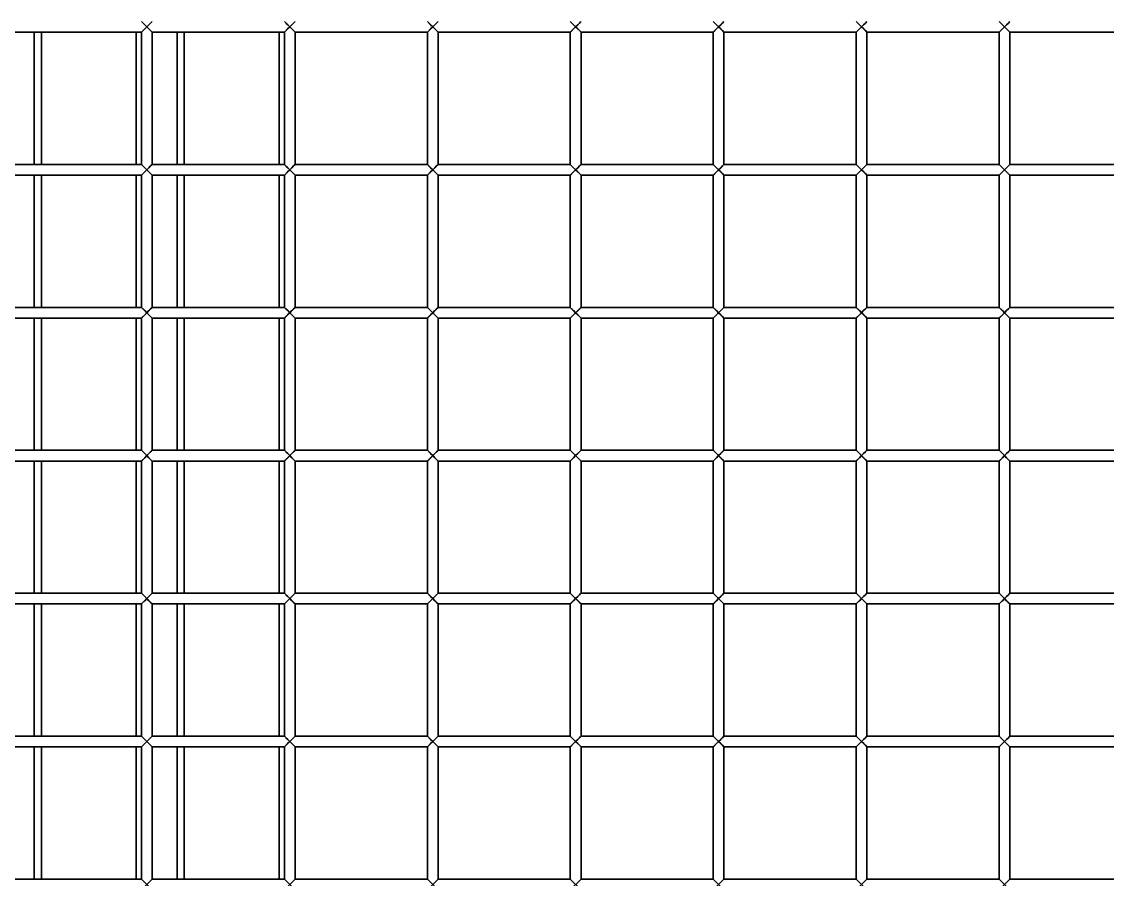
# Model space of a CAD drawing. Header units: millimetres. Extents: x 32496 to 166256, y 3504 to 23939.
# Drawn here: x 95554.3 to 95858, y 21721.4 to 21961.4 of the extents above; entities that cross this region are included whole.
import ezdxf

# ---------------------------------------------------------------- set-up
doc = ezdxf.new("R2010")
doc.units = ezdxf.units.MM
doc.layers.get('0').update_dxf_attribs({"lineweight": 35})

# ---------------------------------------------------------------- blocks, each defined once
blk = doc.blocks.new('8-1250')
at = {"linetype": 'Continuous'}
for p, q in [((-4375.13, -32801.79), (-4372.13, -32798.79)), ((-4372.13, -32801.79), (-4375.13, -32798.79)), ((-4335.13, -32801.79), (-4332.13, -32798.79)), ((-4332.13, -32801.79), (-4335.13, -32798.79)), ((-4295.13, -32801.79), (-4292.13, -32798.79)), ((-4292.13, -32801.79), (-4295.13, -32798.79)), ((-4255.13, -32801.79), (-4252.13, -32798.79)), ((-4252.13, -32801.79), (-4255.13, -32798.79)), ((-4215.13, -32801.79), (-4212.13, -32798.79)), ((-4212.13, -32801.79), (-4215.13, -32798.79)), ((-4175.13, -32801.79), (-4172.13, -32798.79)), ((-4172.13, -32801.79), (-4175.13, -32798.79)), ((-4135.13, -32801.79), (-4132.13, -32798.79)), ((-4132.13, -32801.79), (-4135.13, -32798.79)), ((-4412.13, -32801.79), (-4375.13, -32801.79)), ((-4405.13, -32838.79), (-4405.13, -32801.79)), ((-4403.13, -32838.79), (-4403.13, -32801.79)), ((-4376.63, -32801.79), (-4376.63, -32838.79)), ((-4375.13, -32801.79), (-4375.13, -32838.79)), ((-4375.01, -32801.67), (-4374.22, -32800.88)), ((-4374.22, -32800.88), (-4373.63, -32800.29)), ((-4372.13, -32801.79), (-4372.13, -32838.79)), ((-4372.13, -32801.79), (-4335.13, -32801.79)), ((-4365.13, -32838.79), (-4365.13, -32801.79)), ((-4363.13, -32838.79), (-4363.13, -32801.79)), ((-4336.63, -32801.79), (-4336.63, -32838.79)), ((-4335.13, -32801.79), (-4335.13, -32838.79)), ((-4335.01, -32801.67), (-4334.22, -32800.88)), ((-4334.22, -32800.88), (-4333.63, -32800.29)), ((-4332.13, -32801.79), (-4332.13, -32838.79)), ((-4332.13, -32801.79), (-4295.13, -32801.79)), ((-4295.13, -32801.79), (-4295.13, -32838.79)), ((-4295.01, -32801.67), (-4294.22, -32800.88)), ((-4294.22, -32800.88), (-4293.63, -32800.29)), ((-4292.13, -32801.79), (-4292.13, -32838.79)), ((-4292.13, -32801.79), (-4255.13, -32801.79)), ((-4255.13, -32801.79), (-4255.13, -32838.79)), ((-4255.01, -32801.67), (-4254.22, -32800.88)), ((-4254.22, -32800.88), (-4253.63, -32800.29)), ((-4252.13, -32801.79), (-4252.13, -32838.79)), ((-4252.13, -32801.79), (-4215.13, -32801.79)), ((-4215.13, -32801.79), (-4215.13, -32838.79)), ((-4215.01, -32801.67), (-4214.22, -32800.88)), ((-4214.22, -32800.88), (-4213.63, -32800.29)), ((-4212.13, -32801.79), (-4212.13, -32838.79)), ((-4212.13, -32801.79), (-4175.13, -32801.79)), ((-4175.13, -32801.79), (-4175.13, -32838.79)), ((-4175.01, -32801.67), (-4174.22, -32800.88)), ((-4174.22, -32800.88), (-4173.63, -32800.29)), ((-4172.13, -32801.79), (-4172.13, -32838.79)), ((-4172.13, -32801.79), (-4135.13, -32801.79)), ((-4135.13, -32801.79), (-4135.13, -32838.79)), ((-4135.01, -32801.67), (-4134.22, -32800.88)), ((-4134.22, -32800.88), (-4133.63, -32800.29)), ((-4132.13, -32801.79), (-4132.13, -32838.79)), ((-4132.13, -32801.79), (-4095.13, -32801.79)), ((-4412.13, -32838.79), (-4375.13, -32838.79)), ((-4375.13, -32841.79), (-4372.13, -32838.79)), ((-4372.13, -32841.79), (-4375.13, -32838.79)), ((-4375.01, -32841.67), (-4374.22, -32840.88)), ((-4374.22, -32840.88), (-4373.63, -32840.29)), ((-4372.13, -32838.79), (-4335.13, -32838.79)), ((-4335.13, -32841.79), (-4332.13, -32838.79)), ((-4332.13, -32841.79), (-4335.13, -32838.79)), ((-4335.01, -32841.67), (-4334.22, -32840.88)), ((-4334.22, -32840.88), (-4333.63, -32840.29)), ((-4332.13, -32838.79), (-4295.13, -32838.79)), ((-4295.13, -32841.79), (-4292.13, -32838.79)), ((-4292.13, -32841.79), (-4295.13, -32838.79)), ((-4295.01, -32841.67), (-4294.22, -32840.88)), ((-4294.22, -32840.88), (-4293.63, -32840.29)), ((-4292.13, -32838.79), (-4255.13, -32838.79)), ((-4255.13, -32841.79), (-4252.13, -32838.79)), ((-4252.13, -32841.79), (-4255.13, -32838.79)), ((-4255.01, -32841.67), (-4254.22, -32840.88)), ((-4254.22, -32840.88), (-4253.63, -32840.29)), ((-4252.13, -32838.79), (-4215.13, -32838.79)), ((-4215.13, -32841.79), (-4212.13, -32838.79)), ((-4212.13, -32841.79), (-4215.13, -32838.79)), ((-4215.01, -32841.67), (-4214.22, -32840.88)), ((-4214.22, -32840.88), (-4213.63, -32840.29)), ((-4212.13, -32838.79), (-4175.13, -32838.79)), ((-4175.13, -32841.79), (-4172.13, -32838.79)), ((-4172.13, -32841.79), (-4175.13, -32838.79)), ((-4175.01, -32841.67), (-4174.22, -32840.88)), ((-4174.22, -32840.88), (-4173.63, -32840.29)), ((-4172.13, -32838.79), (-4135.13, -32838.79)), ((-4135.13, -32841.79), (-4132.13, -32838.79)), ((-4132.13, -32841.79), (-4135.13, -32838.79)), ((-4135.01, -32841.67), (-4134.22, -32840.88)), ((-4134.22, -32840.88), (-4133.63, -32840.29)), ((-4132.13, -32838.79), (-4095.13, -32838.79)), ((-4412.13, -32841.79), (-4375.13, -32841.79)), ((-4405.13, -32878.79), (-4405.13, -32841.79)), ((-4403.13, -32878.79), (-4403.13, -32841.79)), ((-4376.63, -32841.79), (-4376.63, -32878.79)), ((-4375.13, -32841.79), (-4375.13, -32878.79)), ((-4372.13, -32841.79), (-4372.13, -32878.79)), ((-4372.13, -32841.79), (-4335.13, -32841.79)), ((-4365.13, -32878.79), (-4365.13, -32841.79)), ((-4363.13, -32878.79), (-4363.13, -32841.79)), ((-4336.63, -32841.79), (-4336.63, -32878.79)), ((-4335.13, -32841.79), (-4335.13, -32878.79)), ((-4332.13, -32841.79), (-4332.13, -32878.79)), ((-4332.13, -32841.79), (-4295.13, -32841.79)), ((-4295.13, -32841.79), (-4295.13, -32878.79)), ((-4292.13, -32841.79), (-4292.13, -32878.79)), ((-4292.13, -32841.79), (-4255.13, -32841.79)), ((-4255.13, -32841.79), (-4255.13, -32878.79)), ((-4252.13, -32841.79), (-4252.13, -32878.79)), ((-4252.13, -32841.79), (-4215.13, -32841.79)), ((-4215.13, -32841.79), (-4215.13, -32878.79)), ((-4212.13, -32841.79), (-4212.13, -32878.79)), ((-4212.13, -32841.79), (-4175.13, -32841.79)), ((-4175.13, -32841.79), (-4175.13, -32878.79)), ((-4172.13, -32841.79), (-4172.13, -32878.79)), ((-4172.13, -32841.79), (-4135.13, -32841.79)), ((-4135.13, -32841.79), (-4135.13, -32878.79)), ((-4132.13, -32841.79), (-4132.13, -32878.79)), ((-4132.13, -32841.79), (-4095.13, -32841.79)), ((-4412.13, -32878.79), (-4375.13, -32878.79)), ((-4375.13, -32881.79), (-4372.13, -32878.79)), ((-4372.13, -32881.79), (-4375.13, -32878.79)), ((-4375.01, -32881.67), (-4374.22, -32880.88)), ((-4374.22, -32880.88), (-4373.63, -32880.29)), ((-4372.13, -32878.79), (-4335.13, -32878.79)), ((-4335.13, -32881.79), (-4332.13, -32878.79)), ((-4332.13, -32881.79), (-4335.13, -32878.79)), ((-4335.01, -32881.67), (-4334.22, -32880.88)), ((-4334.22, -32880.88), (-4333.63, -32880.29)), ((-4332.13, -32878.79), (-4295.13, -32878.79)), ((-4295.13, -32881.79), (-4292.13, -32878.79)), ((-4292.13, -32881.79), (-4295.13, -32878.79)), ((-4295.01, -32881.67), (-4294.22, -32880.88)), ((-4294.22, -32880.88), (-4293.63, -32880.29)), ((-4292.13, -32878.79), (-4255.13, -32878.79)), ((-4255.13, -32881.79), (-4252.13, -32878.79)), ((-4252.13, -32881.79), (-4255.13, -32878.79)), ((-4255.01, -32881.67), (-4254.22, -32880.88)), ((-4254.22, -32880.88), (-4253.63, -32880.29)), ((-4252.13, -32878.79), (-4215.13, -32878.79)), ((-4215.13, -32881.79), (-4212.13, -32878.79)), ((-4212.13, -32881.79), (-4215.13, -32878.79)), ((-4215.01, -32881.67), (-4214.22, -32880.88)), ((-4214.22, -32880.88), (-4213.63, -32880.29)), ((-4212.13, -32878.79), (-4175.13, -32878.79)), ((-4175.13, -32881.79), (-4172.13, -32878.79)), ((-4172.13, -32881.79), (-4175.13, -32878.79)), ((-4175.01, -32881.67), (-4174.22, -32880.88)), ((-4174.22, -32880.88), (-4173.63, -32880.29)), ((-4172.13, -32878.79), (-4135.13, -32878.79)), ((-4135.13, -32881.79), (-4132.13, -32878.79)), ((-4132.13, -32881.79), (-4135.13, -32878.79)), ((-4135.01, -32881.67), (-4134.22, -32880.88)), ((-4134.22, -32880.88), (-4133.63, -32880.29)), ((-4132.13, -32878.79), (-4095.13, -32878.79)), ((-4412.13, -32881.79), (-4375.13, -32881.79)), ((-4405.13, -32918.79), (-4405.13, -32881.79)), ((-4403.13, -32918.79), (-4403.13, -32881.79)), ((-4376.63, -32881.79), (-4376.63, -32918.79)), ((-4375.13, -32881.79), (-4375.13, -32918.79)), ((-4372.13, -32881.79), (-4372.13, -32918.79)), ((-4372.13, -32881.79), (-4335.13, -32881.79)), ((-4365.13, -32918.79), (-4365.13, -32881.79)), ((-4363.13, -32918.79), (-4363.13, -32881.79)), ((-4336.63, -32881.79), (-4336.63, -32918.79)), ((-4335.13, -32881.79), (-4335.13, -32918.79)), ((-4332.13, -32881.79), (-4332.13, -32918.79)), ((-4332.13, -32881.79), (-4295.13, -32881.79)), ((-4295.13, -32881.79), (-4295.13, -32918.79)), ((-4292.13, -32881.79), (-4292.13, -32918.79)), ((-4292.13, -32881.79), (-4255.13, -32881.79)), ((-4255.13, -32881.79), (-4255.13, -32918.79)), ((-4252.13, -32881.79), (-4252.13, -32918.79)), ((-4252.13, -32881.79), (-4215.13, -32881.79)), ((-4215.13, -32881.79), (-4215.13, -32918.79)), ((-4212.13, -32881.79), (-4212.13, -32918.79)), ((-4212.13, -32881.79), (-4175.13, -32881.79)), ((-4175.13, -32881.79), (-4175.13, -32918.79)), ((-4172.13, -32881.79), (-4172.13, -32918.79)), ((-4172.13, -32881.79), (-4135.13, -32881.79)), ((-4135.13, -32881.79), (-4135.13, -32918.79)), ((-4132.13, -32881.79), (-4132.13, -32918.79)), ((-4132.13, -32881.79), (-4095.13, -32881.79)), ((-4412.13, -32918.79), (-4375.13, -32918.79)), ((-4375.13, -32921.79), (-4372.13, -32918.79)), ((-4372.13, -32921.79), (-4375.13, -32918.79)), ((-4374.22, -32920.88), (-4373.63, -32920.29)), ((-4372.13, -32918.79), (-4335.13, -32918.79)), ((-4335.13, -32921.79), (-4332.13, -32918.79)), ((-4332.13, -32921.79), (-4335.13, -32918.79)), ((-4334.22, -32920.88), (-4333.63, -32920.29)), ((-4332.13, -32918.79), (-4295.13, -32918.79)), ((-4295.13, -32921.79), (-4292.13, -32918.79)), ((-4292.13, -32921.79), (-4295.13, -32918.79)), ((-4294.22, -32920.88), (-4293.63, -32920.29)), ((-4292.13, -32918.79), (-4255.13, -32918.79)), ((-4255.13, -32921.79), (-4252.13, -32918.79)), ((-4252.13, -32921.79), (-4255.13, -32918.79)), ((-4254.22, -32920.88), (-4253.63, -32920.29)), ((-4252.13, -32918.79), (-4215.13, -32918.79)), ((-4215.13, -32921.79), (-4212.13, -32918.79)), ((-4212.13, -32921.79), (-4215.13, -32918.79)), ((-4214.22, -32920.88), (-4213.63, -32920.29)), ((-4212.13, -32918.79), (-4175.13, -32918.79)), ((-4175.13, -32921.79), (-4172.13, -32918.79)), ((-4172.13, -32921.79), (-4175.13, -32918.79)), ((-4174.22, -32920.88), (-4173.63, -32920.29)), ((-4172.13, -32918.79), (-4135.13, -32918.79)), ((-4135.13, -32921.79), (-4132.13, -32918.79)), ((-4132.13, -32921.79), (-4135.13, -32918.79)), ((-4134.22, -32920.88), (-4133.63, -32920.29)), ((-4132.13, -32918.79), (-4095.13, -32918.79)), ((-4412.13, -32921.79), (-4375.13, -32921.79)), ((-4405.13, -32958.79), (-4405.13, -32921.79)), ((-4403.13, -32958.79), (-4403.13, -32921.79)), ((-4376.63, -32921.79), (-4376.63, -32958.79)), ((-4375.13, -32921.79), (-4375.13, -32958.79)), ((-4375.01, -32921.67), (-4374.22, -32920.88)), ((-4372.13, -32921.79), (-4372.13, -32958.79)), ((-4372.13, -32921.79), (-4335.13, -32921.79)), ((-4365.13, -32958.79), (-4365.13, -32921.79)), ((-4363.13, -32958.79), (-4363.13, -32921.79)), ((-4336.63, -32921.79), (-4336.63, -32958.79)), ((-4335.13, -32921.79), (-4335.13, -32958.79)), ((-4335.01, -32921.67), (-4334.22, -32920.88)), ((-4332.13, -32921.79), (-4332.13, -32958.79)), ((-4332.13, -32921.79), (-4295.13, -32921.79)), ((-4295.13, -32921.79), (-4295.13, -32958.79)), ((-4295.01, -32921.67), (-4294.22, -32920.88)), ((-4292.13, -32921.79), (-4292.13, -32958.79)), ((-4292.13, -32921.79), (-4255.13, -32921.79)), ((-4255.13, -32921.79), (-4255.13, -32958.79)), ((-4255.01, -32921.67), (-4254.22, -32920.88)), ((-4252.13, -32921.79), (-4252.13, -32958.79)), ((-4252.13, -32921.79), (-4215.13, -32921.79)), ((-4215.13, -32921.79), (-4215.13, -32958.79)), ((-4215.01, -32921.67), (-4214.22, -32920.88)), ((-4212.13, -32921.79), (-4212.13, -32958.79)), ((-4212.13, -32921.79), (-4175.13, -32921.79)), ((-4175.13, -32921.79), (-4175.13, -32958.79)), ((-4175.01, -32921.67), (-4174.22, -32920.88)), ((-4172.13, -32921.79), (-4172.13, -32958.79)), ((-4172.13, -32921.79), (-4135.13, -32921.79)), ((-4135.13, -32921.79), (-4135.13, -32958.79)), ((-4135.01, -32921.67), (-4134.22, -32920.88)), ((-4132.13, -32921.79), (-4132.13, -32958.79)), ((-4132.13, -32921.79), (-4095.13, -32921.79)), ((-4412.13, -32958.79), (-4375.13, -32958.79)), ((-4375.13, -32961.79), (-4372.13, -32958.79)), ((-4372.13, -32961.79), (-4375.13, -32958.79)), ((-4372.13, -32958.79), (-4335.13, -32958.79)), ((-4335.13, -32961.79), (-4332.13, -32958.79)), ((-4332.13, -32961.79), (-4335.13, -32958.79)), ((-4332.13, -32958.79), (-4295.13, -32958.79)), ((-4295.13, -32961.79), (-4292.13, -32958.79)), ((-4292.13, -32961.79), (-4295.13, -32958.79)), ((-4292.13, -32958.79), (-4255.13, -32958.79)), ((-4255.13, -32961.79), (-4252.13, -32958.79)), ((-4252.13, -32961.79), (-4255.13, -32958.79)), ((-4252.13, -32958.79), (-4215.13, -32958.79)), ((-4215.13, -32961.79), (-4212.13, -32958.79)), ((-4212.13, -32961.79), (-4215.13, -32958.79)), ((-4212.13, -32958.79), (-4175.13, -32958.79)), ((-4175.13, -32961.79), (-4172.13, -32958.79)), ((-4172.13, -32961.79), (-4175.13, -32958.79)), ((-4172.13, -32958.79), (-4135.13, -32958.79)), ((-4135.13, -32961.79), (-4132.13, -32958.79)), ((-4132.13, -32961.79), (-4135.13, -32958.79)), ((-4132.13, -32958.79), (-4095.13, -32958.79)), ((-4412.13, -32961.79), (-4375.13, -32961.79)), ((-4405.13, -32998.79), (-4405.13, -32961.79)), ((-4403.13, -32998.79), (-4403.13, -32961.79)), ((-4376.63, -32961.79), (-4376.63, -32998.79)), ((-4375.13, -32961.79), (-4375.13, -32998.79)), ((-4375.01, -32961.67), (-4374.22, -32960.88)), ((-4374.22, -32960.88), (-4373.63, -32960.29)), ((-4372.13, -32961.79), (-4372.13, -32998.79)), ((-4372.13, -32961.79), (-4335.13, -32961.79)), ((-4365.13, -32998.79), (-4365.13, -32961.79)), ((-4363.13, -32998.79), (-4363.13, -32961.79)), ((-4336.63, -32961.79), (-4336.63, -32998.79)), ((-4335.13, -32961.79), (-4335.13, -32998.79)), ((-4335.01, -32961.67), (-4334.22, -32960.88)), ((-4334.22, -32960.88), (-4333.63, -32960.29)), ((-4332.13, -32961.79), (-4332.13, -32998.79)), ((-4332.13, -32961.79), (-4295.13, -32961.79)), ((-4295.13, -32961.79), (-4295.13, -32998.79)), ((-4295.01, -32961.67), (-4294.22, -32960.88)), ((-4294.22, -32960.88), (-4293.63, -32960.29)), ((-4292.13, -32961.79), (-4292.13, -32998.79)), ((-4292.13, -32961.79), (-4255.13, -32961.79)), ((-4255.13, -32961.79), (-4255.13, -32998.79)), ((-4255.01, -32961.67), (-4254.22, -32960.88)), ((-4254.22, -32960.88), (-4253.63, -32960.29)), ((-4252.13, -32961.79), (-4252.13, -32998.79)), ((-4252.13, -32961.79), (-4215.13, -32961.79)), ((-4215.13, -32961.79), (-4215.13, -32998.79)), ((-4215.01, -32961.67), (-4214.22, -32960.88)), ((-4214.22, -32960.88), (-4213.63, -32960.29)), ((-4212.13, -32961.79), (-4212.13, -32998.79)), ((-4212.13, -32961.79), (-4175.13, -32961.79)), ((-4175.13, -32961.79), (-4175.13, -32998.79)), ((-4175.01, -32961.67), (-4174.22, -32960.88)), ((-4174.22, -32960.88), (-4173.63, -32960.29)), ((-4172.13, -32961.79), (-4172.13, -32998.79)), ((-4172.13, -32961.79), (-4135.13, -32961.79)), ((-4135.13, -32961.79), (-4135.13, -32998.79)), ((-4135.01, -32961.67), (-4134.22, -32960.88)), ((-4134.22, -32960.88), (-4133.63, -32960.29)), ((-4132.13, -32961.79), (-4132.13, -32998.79)), ((-4132.13, -32961.79), (-4095.13, -32961.79)), ((-4412.13, -32998.79), (-4375.13, -32998.79)), ((-4375.13, -33001.79), (-4372.13, -32998.79)), ((-4372.13, -33001.79), (-4375.13, -32998.79)), ((-4372.13, -32998.79), (-4335.13, -32998.79)), ((-4335.13, -33001.79), (-4332.13, -32998.79)), ((-4332.13, -33001.79), (-4335.13, -32998.79)), ((-4332.13, -32998.79), (-4295.13, -32998.79)), ((-4295.13, -33001.79), (-4292.13, -32998.79)), ((-4292.13, -33001.79), (-4295.13, -32998.79)), ((-4292.13, -32998.79), (-4255.13, -32998.79)), ((-4255.13, -33001.79), (-4252.13, -32998.79)), ((-4252.13, -33001.79), (-4255.13, -32998.79)), ((-4252.13, -32998.79), (-4215.13, -32998.79)), ((-4215.13, -33001.79), (-4212.13, -32998.79)), ((-4212.13, -33001.79), (-4215.13, -32998.79)), ((-4212.13, -32998.79), (-4175.13, -32998.79)), ((-4175.13, -33001.79), (-4172.13, -32998.79)), ((-4172.13, -33001.79), (-4175.13, -32998.79)), ((-4172.13, -32998.79), (-4135.13, -32998.79)), ((-4135.13, -33001.79), (-4132.13, -32998.79)), ((-4132.13, -33001.79), (-4135.13, -32998.79)), ((-4132.13, -32998.79), (-4095.13, -32998.79)), ((-4412.13, -33001.79), (-4375.13, -33001.79)), ((-4405.13, -33038.79), (-4405.13, -33001.79)), ((-4403.13, -33038.79), (-4403.13, -33001.79)), ((-4376.63, -33001.79), (-4376.63, -33038.79)), ((-4375.13, -33001.79), (-4375.13, -33038.79)), ((-4375.01, -33001.67), (-4374.22, -33000.88)), ((-4374.22, -33000.88), (-4373.63, -33000.29)), ((-4372.13, -33001.79), (-4372.13, -33038.79)), ((-4372.13, -33001.79), (-4335.13, -33001.79)), ((-4365.13, -33038.79), (-4365.13, -33001.79)), ((-4363.13, -33038.79), (-4363.13, -33001.79)), ((-4336.63, -33001.79), (-4336.63, -33038.79)), ((-4335.13, -33001.79), (-4335.13, -33038.79)), ((-4335.01, -33001.67), (-4334.22, -33000.88)), ((-4334.22, -33000.88), (-4333.63, -33000.29)), ((-4332.13, -33001.79), (-4332.13, -33038.79)), ((-4332.13, -33001.79), (-4295.13, -33001.79)), ((-4295.13, -33001.79), (-4295.13, -33038.79)), ((-4295.01, -33001.67), (-4294.22, -33000.88)), ((-4294.22, -33000.88), (-4293.63, -33000.29)), ((-4292.13, -33001.79), (-4292.13, -33038.79)), ((-4292.13, -33001.79), (-4255.13, -33001.79)), ((-4255.13, -33001.79), (-4255.13, -33038.79)), ((-4255.01, -33001.67), (-4254.22, -33000.88)), ((-4254.22, -33000.88), (-4253.63, -33000.29)), ((-4252.13, -33001.79), (-4252.13, -33038.79)), ((-4252.13, -33001.79), (-4215.13, -33001.79)), ((-4215.13, -33001.79), (-4215.13, -33038.79)), ((-4215.01, -33001.67), (-4214.22, -33000.88)), ((-4214.22, -33000.88), (-4213.63, -33000.29)), ((-4212.13, -33001.79), (-4212.13, -33038.79)), ((-4212.13, -33001.79), (-4175.13, -33001.79)), ((-4175.13, -33001.79), (-4175.13, -33038.79)), ((-4175.01, -33001.67), (-4174.22, -33000.88)), ((-4174.22, -33000.88), (-4173.63, -33000.29)), ((-4172.13, -33001.79), (-4172.13, -33038.79)), ((-4172.13, -33001.79), (-4135.13, -33001.79)), ((-4135.13, -33001.79), (-4135.13, -33038.79)), ((-4135.01, -33001.67), (-4134.22, -33000.88)), ((-4134.22, -33000.88), (-4133.63, -33000.29)), ((-4132.13, -33001.79), (-4132.13, -33038.79)), ((-4132.13, -33001.79), (-4095.13, -33001.79)), ((-4412.13, -33038.79), (-4375.13, -33038.79)), ((-4375.13, -33041.79), (-4372.13, -33038.79)), ((-4372.13, -33041.79), (-4375.13, -33038.79)), ((-4372.13, -33038.79), (-4335.13, -33038.79)), ((-4335.13, -33041.79), (-4332.13, -33038.79)), ((-4332.13, -33041.79), (-4335.13, -33038.79)), ((-4332.13, -33038.79), (-4295.13, -33038.79)), ((-4295.13, -33041.79), (-4292.13, -33038.79)), ((-4292.13, -33041.79), (-4295.13, -33038.79)), ((-4292.13, -33038.79), (-4255.13, -33038.79)), ((-4255.13, -33041.79), (-4252.13, -33038.79)), ((-4252.13, -33041.79), (-4255.13, -33038.79)), ((-4252.13, -33038.79), (-4215.13, -33038.79)), ((-4215.13, -33041.79), (-4212.13, -33038.79)), ((-4212.13, -33041.79), (-4215.13, -33038.79)), ((-4212.13, -33038.79), (-4175.13, -33038.79)), ((-4175.13, -33041.79), (-4172.13, -33038.79)), ((-4172.13, -33041.79), (-4175.13, -33038.79)), ((-4172.13, -33038.79), (-4135.13, -33038.79)), ((-4135.13, -33041.79), (-4132.13, -33038.79)), ((-4132.13, -33041.79), (-4135.13, -33038.79)), ((-4132.13, -33038.79), (-4095.13, -33038.79))]:
    blk.add_line(p, q, dxfattribs=at)
for points in [[(-4372.24, -32798.9), (-4372.56, -32799.22), (-4373.05, -32799.71), (-4373.63, -32800.29)], [(-4332.24, -32798.9), (-4332.56, -32799.22), (-4333.05, -32799.71), (-4333.63, -32800.29)], [(-4292.24, -32798.9), (-4292.56, -32799.22), (-4293.05, -32799.71), (-4293.63, -32800.29)], [(-4252.24, -32798.9), (-4252.56, -32799.22), (-4253.05, -32799.71), (-4253.63, -32800.29)], [(-4212.24, -32798.9), (-4212.56, -32799.22), (-4213.05, -32799.71), (-4213.63, -32800.29)], [(-4172.24, -32798.9), (-4172.56, -32799.22), (-4173.05, -32799.71), (-4173.63, -32800.29)], [(-4132.24, -32798.9), (-4132.56, -32799.22), (-4133.05, -32799.71), (-4133.63, -32800.29)], [(-4373.63, -32800.29), (-4374.21, -32799.7), (-4374.69, -32799.23)], [(-4373.63, -32800.29), (-4373.04, -32800.88), (-4372.57, -32801.35), (-4372.13, -32801.79)], [(-4333.63, -32800.29), (-4334.21, -32799.7), (-4334.69, -32799.23)], [(-4333.63, -32800.29), (-4333.04, -32800.88), (-4332.57, -32801.35), (-4332.13, -32801.79)], [(-4293.63, -32800.29), (-4294.21, -32799.7), (-4294.69, -32799.23)], [(-4293.63, -32800.29), (-4293.04, -32800.88), (-4292.57, -32801.35), (-4292.13, -32801.79)], [(-4253.63, -32800.29), (-4254.21, -32799.7), (-4254.69, -32799.23)], [(-4253.63, -32800.29), (-4253.04, -32800.88), (-4252.57, -32801.35), (-4252.13, -32801.79)], [(-4213.63, -32800.29), (-4214.21, -32799.7), (-4214.69, -32799.23)], [(-4213.63, -32800.29), (-4213.04, -32800.88), (-4212.57, -32801.35), (-4212.13, -32801.79)], [(-4173.63, -32800.29), (-4174.21, -32799.7), (-4174.69, -32799.23)], [(-4173.63, -32800.29), (-4173.04, -32800.88), (-4172.57, -32801.35), (-4172.13, -32801.79)], [(-4133.63, -32800.29), (-4134.21, -32799.7), (-4134.69, -32799.23)], [(-4133.63, -32800.29), (-4133.04, -32800.88), (-4132.57, -32801.35), (-4132.13, -32801.79)], [(-4373.63, -32840.29), (-4374.21, -32839.7), (-4374.69, -32839.23)], [(-4372.24, -32838.9), (-4372.56, -32839.22), (-4373.05, -32839.71), (-4373.63, -32840.29)], [(-4373.63, -32840.29), (-4373.04, -32840.88), (-4372.57, -32841.35), (-4372.13, -32841.79)], [(-4333.63, -32840.29), (-4334.21, -32839.7), (-4334.69, -32839.23)], [(-4332.24, -32838.9), (-4332.56, -32839.22), (-4333.05, -32839.71), (-4333.63, -32840.29)], [(-4333.63, -32840.29), (-4333.04, -32840.88), (-4332.57, -32841.35), (-4332.13, -32841.79)], [(-4293.63, -32840.29), (-4294.21, -32839.7), (-4294.69, -32839.23)], [(-4292.24, -32838.9), (-4292.56, -32839.22), (-4293.05, -32839.71), (-4293.63, -32840.29)], [(-4293.63, -32840.29), (-4293.04, -32840.88), (-4292.57, -32841.35), (-4292.13, -32841.79)], [(-4253.63, -32840.29), (-4254.21, -32839.7), (-4254.69, -32839.23)], [(-4252.24, -32838.9), (-4252.56, -32839.22), (-4253.05, -32839.71), (-4253.63, -32840.29)], [(-4253.63, -32840.29), (-4253.04, -32840.88), (-4252.57, -32841.35), (-4252.13, -32841.79)], [(-4213.63, -32840.29), (-4214.21, -32839.7), (-4214.69, -32839.23)], [(-4212.24, -32838.9), (-4212.56, -32839.22), (-4213.05, -32839.71), (-4213.63, -32840.29)], [(-4213.63, -32840.29), (-4213.04, -32840.88), (-4212.57, -32841.35), (-4212.13, -32841.79)], [(-4173.63, -32840.29), (-4174.21, -32839.7), (-4174.69, -32839.23)], [(-4172.24, -32838.9), (-4172.56, -32839.22), (-4173.05, -32839.71), (-4173.63, -32840.29)], [(-4173.63, -32840.29), (-4173.04, -32840.88), (-4172.57, -32841.35), (-4172.13, -32841.79)], [(-4133.63, -32840.29), (-4134.21, -32839.7), (-4134.69, -32839.23)], [(-4132.24, -32838.9), (-4132.56, -32839.22), (-4133.05, -32839.71), (-4133.63, -32840.29)], [(-4133.63, -32840.29), (-4133.04, -32840.88), (-4132.57, -32841.35), (-4132.13, -32841.79)], [(-4373.63, -32880.29), (-4374.21, -32879.7), (-4374.69, -32879.23)], [(-4372.24, -32878.9), (-4372.56, -32879.22), (-4373.05, -32879.71), (-4373.63, -32880.29)], [(-4373.63, -32880.29), (-4373.04, -32880.88), (-4372.57, -32881.35), (-4372.13, -32881.79)], [(-4333.63, -32880.29), (-4334.21, -32879.7), (-4334.69, -32879.23)], [(-4332.24, -32878.9), (-4332.56, -32879.22), (-4333.05, -32879.71), (-4333.63, -32880.29)], [(-4333.63, -32880.29), (-4333.04, -32880.88), (-4332.57, -32881.35), (-4332.13, -32881.79)], [(-4293.63, -32880.29), (-4294.21, -32879.7), (-4294.69, -32879.23)], [(-4292.24, -32878.9), (-4292.56, -32879.22), (-4293.05, -32879.71), (-4293.63, -32880.29)], [(-4293.63, -32880.29), (-4293.04, -32880.88), (-4292.57, -32881.35), (-4292.13, -32881.79)], [(-4253.63, -32880.29), (-4254.21, -32879.7), (-4254.69, -32879.23)], [(-4252.24, -32878.9), (-4252.56, -32879.22), (-4253.05, -32879.71), (-4253.63, -32880.29)], [(-4253.63, -32880.29), (-4253.04, -32880.88), (-4252.57, -32881.35), (-4252.13, -32881.79)], [(-4213.63, -32880.29), (-4214.21, -32879.7), (-4214.69, -32879.23)], [(-4212.24, -32878.9), (-4212.56, -32879.22), (-4213.05, -32879.71), (-4213.63, -32880.29)], [(-4213.63, -32880.29), (-4213.04, -32880.88), (-4212.57, -32881.35), (-4212.13, -32881.79)], [(-4173.63, -32880.29), (-4174.21, -32879.7), (-4174.69, -32879.23)], [(-4172.24, -32878.9), (-4172.56, -32879.22), (-4173.05, -32879.71), (-4173.63, -32880.29)], [(-4173.63, -32880.29), (-4173.04, -32880.88), (-4172.57, -32881.35), (-4172.13, -32881.79)], [(-4133.63, -32880.29), (-4134.21, -32879.7), (-4134.69, -32879.23)], [(-4132.24, -32878.9), (-4132.56, -32879.22), (-4133.05, -32879.71), (-4133.63, -32880.29)], [(-4133.63, -32880.29), (-4133.04, -32880.88), (-4132.57, -32881.35), (-4132.13, -32881.79)], [(-4373.63, -32920.29), (-4374.21, -32919.7), (-4374.69, -32919.23)], [(-4372.24, -32918.9), (-4372.56, -32919.22), (-4373.05, -32919.71), (-4373.63, -32920.29)], [(-4373.63, -32920.29), (-4373.04, -32920.88), (-4372.57, -32921.35), (-4372.13, -32921.79)], [(-4333.63, -32920.29), (-4334.21, -32919.7), (-4334.69, -32919.23)], [(-4332.24, -32918.9), (-4332.56, -32919.22), (-4333.05, -32919.71), (-4333.63, -32920.29)], [(-4333.63, -32920.29), (-4333.04, -32920.88), (-4332.57, -32921.35), (-4332.13, -32921.79)], [(-4293.63, -32920.29), (-4294.21, -32919.7), (-4294.69, -32919.23)], [(-4292.24, -32918.9), (-4292.56, -32919.22), (-4293.05, -32919.71), (-4293.63, -32920.29)], [(-4293.63, -32920.29), (-4293.04, -32920.88), (-4292.57, -32921.35), (-4292.13, -32921.79)], [(-4253.63, -32920.29), (-4254.21, -32919.7), (-4254.69, -32919.23)], [(-4252.24, -32918.9), (-4252.56, -32919.22), (-4253.05, -32919.71), (-4253.63, -32920.29)], [(-4253.63, -32920.29), (-4253.04, -32920.88), (-4252.57, -32921.35), (-4252.13, -32921.79)], [(-4213.63, -32920.29), (-4214.21, -32919.7), (-4214.69, -32919.23)], [(-4212.24, -32918.9), (-4212.56, -32919.22), (-4213.05, -32919.71), (-4213.63, -32920.29)], [(-4213.63, -32920.29), (-4213.04, -32920.88), (-4212.57, -32921.35), (-4212.13, -32921.79)], [(-4173.63, -32920.29), (-4174.21, -32919.7), (-4174.69, -32919.23)], [(-4172.24, -32918.9), (-4172.56, -32919.22), (-4173.05, -32919.71), (-4173.63, -32920.29)], [(-4173.63, -32920.29), (-4173.04, -32920.88), (-4172.57, -32921.35), (-4172.13, -32921.79)], [(-4133.63, -32920.29), (-4134.21, -32919.7), (-4134.69, -32919.23)], [(-4132.24, -32918.9), (-4132.56, -32919.22), (-4133.05, -32919.71), (-4133.63, -32920.29)], [(-4133.63, -32920.29), (-4133.04, -32920.88), (-4132.57, -32921.35), (-4132.13, -32921.79)], [(-4373.63, -32960.29), (-4374.21, -32959.7), (-4374.69, -32959.23)], [(-4372.24, -32958.9), (-4372.56, -32959.22), (-4373.05, -32959.71), (-4373.63, -32960.29)], [(-4333.63, -32960.29), (-4334.21, -32959.7), (-4334.69, -32959.23)], [(-4332.24, -32958.9), (-4332.56, -32959.22), (-4333.05, -32959.71), (-4333.63, -32960.29)], [(-4293.63, -32960.29), (-4294.21, -32959.7), (-4294.69, -32959.23)], [(-4292.24, -32958.9), (-4292.56, -32959.22), (-4293.05, -32959.71), (-4293.63, -32960.29)], [(-4253.63, -32960.29), (-4254.21, -32959.7), (-4254.69, -32959.23)], [(-4252.24, -32958.9), (-4252.56, -32959.22), (-4253.05, -32959.71), (-4253.63, -32960.29)], [(-4213.63, -32960.29), (-4214.21, -32959.7), (-4214.69, -32959.23)], [(-4212.24, -32958.9), (-4212.56, -32959.22), (-4213.05, -32959.71), (-4213.63, -32960.29)], [(-4173.63, -32960.29), (-4174.21, -32959.7), (-4174.69, -32959.23)], [(-4172.24, -32958.9), (-4172.56, -32959.22), (-4173.05, -32959.71), (-4173.63, -32960.29)], [(-4133.63, -32960.29), (-4134.21, -32959.7), (-4134.69, -32959.23)], [(-4132.24, -32958.9), (-4132.56, -32959.22), (-4133.05, -32959.71), (-4133.63, -32960.29)], [(-4373.63, -32960.29), (-4373.04, -32960.88), (-4372.57, -32961.35), (-4372.13, -32961.79)], [(-4333.63, -32960.29), (-4333.04, -32960.88), (-4332.57, -32961.35), (-4332.13, -32961.79)], [(-4293.63, -32960.29), (-4293.04, -32960.88), (-4292.57, -32961.35), (-4292.13, -32961.79)], [(-4253.63, -32960.29), (-4253.04, -32960.88), (-4252.57, -32961.35), (-4252.13, -32961.79)], [(-4213.63, -32960.29), (-4213.04, -32960.88), (-4212.57, -32961.35), (-4212.13, -32961.79)], [(-4173.63, -32960.29), (-4173.04, -32960.88), (-4172.57, -32961.35), (-4172.13, -32961.79)], [(-4133.63, -32960.29), (-4133.04, -32960.88), (-4132.57, -32961.35), (-4132.13, -32961.79)], [(-4373.63, -33000.29), (-4374.21, -32999.7), (-4374.69, -32999.23)], [(-4372.24, -32998.9), (-4372.56, -32999.22), (-4373.05, -32999.71), (-4373.63, -33000.29)], [(-4333.63, -33000.29), (-4334.21, -32999.7), (-4334.69, -32999.23)], [(-4332.24, -32998.9), (-4332.56, -32999.22), (-4333.05, -32999.71), (-4333.63, -33000.29)], [(-4293.63, -33000.29), (-4294.21, -32999.7), (-4294.69, -32999.23)], [(-4292.24, -32998.9), (-4292.56, -32999.22), (-4293.05, -32999.71), (-4293.63, -33000.29)], [(-4253.63, -33000.29), (-4254.21, -32999.7), (-4254.69, -32999.23)], [(-4252.24, -32998.9), (-4252.56, -32999.22), (-4253.05, -32999.71), (-4253.63, -33000.29)], [(-4213.63, -33000.29), (-4214.21, -32999.7), (-4214.69, -32999.23)], [(-4212.24, -32998.9), (-4212.56, -32999.22), (-4213.05, -32999.71), (-4213.63, -33000.29)], [(-4173.63, -33000.29), (-4174.21, -32999.7), (-4174.69, -32999.23)], [(-4172.24, -32998.9), (-4172.56, -32999.22), (-4173.05, -32999.71), (-4173.63, -33000.29)], [(-4133.63, -33000.29), (-4134.21, -32999.7), (-4134.69, -32999.23)], [(-4132.24, -32998.9), (-4132.56, -32999.22), (-4133.05, -32999.71), (-4133.63, -33000.29)], [(-4373.63, -33000.29), (-4373.04, -33000.88), (-4372.57, -33001.35), (-4372.13, -33001.79)], [(-4333.63, -33000.29), (-4333.04, -33000.88), (-4332.57, -33001.35), (-4332.13, -33001.79)], [(-4293.63, -33000.29), (-4293.04, -33000.88), (-4292.57, -33001.35), (-4292.13, -33001.79)], [(-4253.63, -33000.29), (-4253.04, -33000.88), (-4252.57, -33001.35), (-4252.13, -33001.79)], [(-4213.63, -33000.29), (-4213.04, -33000.88), (-4212.57, -33001.35), (-4212.13, -33001.79)], [(-4173.63, -33000.29), (-4173.04, -33000.88), (-4172.57, -33001.35), (-4172.13, -33001.79)], [(-4133.63, -33000.29), (-4133.04, -33000.88), (-4132.57, -33001.35), (-4132.13, -33001.79)]]:
    blk.add_lwpolyline(points, dxfattribs=at)

msp = doc.modelspace()

# ---------------------------------------------------------------- block references
at = {"color": 6}
msp.add_blockref('8-1250', (99962.893, 54760.291), dxfattribs=at)

doc.saveas('drawing.dxf')
